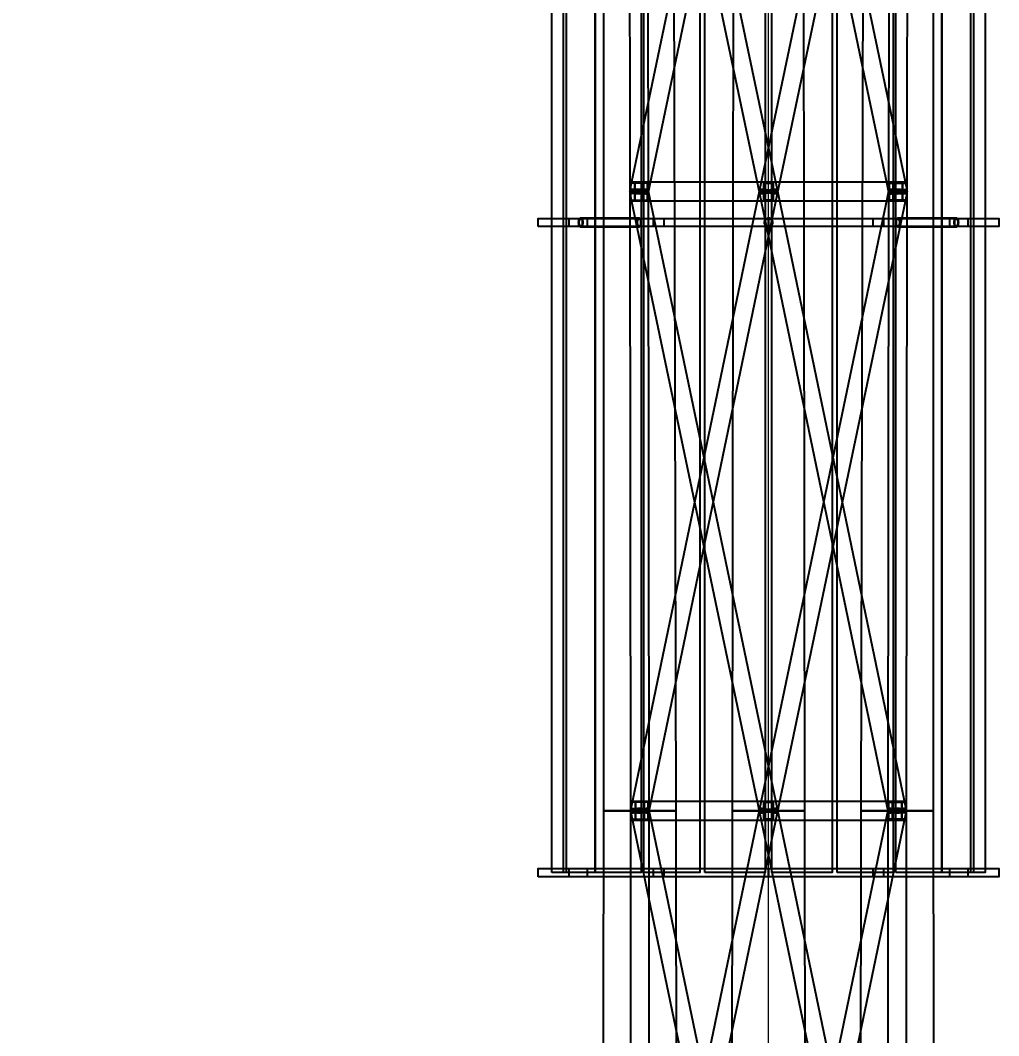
# Model space of a CAD drawing. Header units: millimetres. Extents: x -123812 to 252100, y -3000 to 639000.
# Drawn here: x -12081 to 3717, y 503367 to 519766 of the extents above; entities that cross this region are included whole.
import ezdxf

# ---------------------------------------------------------------- set-up
doc = ezdxf.new("R2010")
doc.units = ezdxf.units.MM
for name, color, linetype, lineweight in [('D-BMK-AXIS', 7, 'Continuous', 13), ('D-STR-ANTN', 7, 'Continuous', 25), ('D-STR-DIM', 7, 'Continuous', 13)]:
    doc.layers.add(name, color=color, linetype=linetype, lineweight=lineweight)
doc.styles.add('OpenSansCondensed-Light', font='OpenSansCondensed-Light.ttf')
doc.styles.add('TOWER_UNICODE', font='Arial Unicode.ttf')
doc.dimstyles.new('EZDXF', dxfattribs={"dimtxt": 0.25, "dimasz": 0.175, "dimexe": 0.375, "dimexo": 0.125, "dimgap": 0.1, "dimtad": 1, "dimlfac": 100, "dimzin": 12, "dimdsep": 46, "dimtxsty": 'OpenSansCondensed-Light', "dimblk": 'ARCHTICK', "dimcen": 2.5, "dimazin": 3, "dimtfac": 0.5, "dimtmove": 2, "dimatfit": 3})

# ---------------------------------------------------------------- blocks, each defined once
blk = doc.blocks.new('_ARCHTICK')
at = {"color": 0, "linetype": 'BYBLOCK', "const_width": 0.15}
blk.add_lwpolyline([(-0.5, -0.5), (0.5, 0.5)], dxfattribs=at)

msp = doc.modelspace()

# ---------------------------------------------------------------- linework, layer by layer
at = {"layer": 'D-BMK-AXIS'}
msp.add_line((0, -3000), (0, 639000), dxfattribs=at)
at = {"layer": 'D-STR-ANTN'}
for points in [[(-2666.3, 507000), (-1490.7, 507000), (-1758.4, 620000), (-2658.4, 620000)], [(-2666.3, 507000), (-1490.7, 507000), (-1758.4, 620000), (-2658.4, 620000)], [(-587.8, 507000), (587.8, 507000), (450, 620000), (-450, 620000)], [(-587.8, 507000), (587.8, 507000), (450, 620000), (-450, 620000)], [(1490.7, 507000), (2666.3, 507000), (2658.4, 620000), (1758.4, 620000)], [(1490.7, 507000), (2666.3, 507000), (2658.4, 620000), (1758.4, 620000)], [(-3499.6, 506000), (-3499.6, 527000), (-3268.8, 527000), (-3268.8, 506000)], [(-3499.6, 506000), (-3499.6, 527000), (-3268.8, 527000), (-3268.8, 506000)], [(-3311.3, 506000), (-3311.3, 527000), (-2798.1, 527000), (-2798.1, 506000)], [(-3311.3, 506000), (-3311.3, 527000), (-2798.1, 527000), (-2798.1, 506000)], [(-2798.9, 506000), (-2798.9, 527000), (-2053.4, 527000), (-2053.4, 506000)], [(-2798.9, 506000), (-2798.9, 527000), (-2053.4, 527000), (-2053.4, 506000)], [(-2012.5, 506000), (-2012.5, 527000), (-1107.8, 527000), (-1107.8, 506000)], [(-2012.5, 506000), (-2012.5, 527000), (-1107.8, 527000), (-1107.8, 506000)], [(-1029.1, 506000), (-1029.1, 527000), (-53.7, 527000), (-53.7, 506000)], [(-1029.1, 506000), (-1029.1, 527000), (-53.7, 527000), (-53.7, 506000)], [(53.7, 506000), (53.7, 527000), (1029.1, 527000), (1029.1, 506000)], [(53.7, 506000), (53.7, 527000), (1029.1, 527000), (1029.1, 506000)], [(1107.8, 506000), (1107.8, 527000), (2012.5, 527000), (2012.5, 506000)], [(1107.8, 506000), (1107.8, 527000), (2012.5, 527000), (2012.5, 506000)], [(2053.4, 506000), (2053.4, 527000), (2798.9, 527000), (2798.9, 506000)], [(2053.4, 506000), (2053.4, 527000), (2798.9, 527000), (2798.9, 506000)], [(2798.1, 506000), (2798.1, 527000), (3311.3, 527000), (3311.3, 506000)], [(2798.1, 506000), (2798.1, 527000), (3311.3, 527000), (3311.3, 506000)], [(3268.8, 506000), (3268.8, 527000), (3499.6, 527000), (3499.6, 506000)], [(3268.8, 506000), (3268.8, 527000), (3499.6, 527000), (3499.6, 506000)], [(-2240, 516850), (-1940, 516850), (-1940, 517150), (-2240, 517150)], [(-1952, 517138), (-2228, 517138), (-2228, 516862), (-1952, 516862)], [(-2165, 516850), (75, 516850), (75, 517150), (-2165, 517150)], [(-2015, 517150), (-2165, 517150), (-2165, 516850), (-2015, 516850)], [(-2165, 516850), (75, 516850), (75, 517150), (-2165, 517150)], [(-2015, 517150), (-2165, 517150), (-2165, 516850), (-2015, 516850)], [(-2021, 517138), (-2159, 517138), (-2159, 516862), (-2021, 516862)], [(-2021, 517138), (-2159, 517138), (-2159, 516862), (-2021, 516862)], [(75, 517150), (-75, 517150), (-75, 516850), (75, 516850)], [(75, 517150), (-75, 517150), (-75, 516850), (75, 516850)], [(-75, 516850), (2165, 516850), (2165, 517150), (-75, 517150)], [(-75, 517150), (75, 517150), (75, 516850), (-75, 516850)], [(-75, 516850), (2165, 516850), (2165, 517150), (-75, 517150)], [(-75, 517150), (75, 517150), (75, 516850), (-75, 516850)], [(69, 517138), (-69, 517138), (-69, 516862), (69, 516862)], [(69, 517138), (-69, 517138), (-69, 516862), (69, 516862)], [(-69, 517138), (69, 517138), (69, 516862), (-69, 516862)], [(-69, 517138), (69, 517138), (69, 516862), (-69, 516862)], [(1940, 516850), (2240, 516850), (2240, 517150), (1940, 517150)], [(1952, 517138), (2228, 517138), (2228, 516862), (1952, 516862)], [(2015, 517150), (2165, 517150), (2165, 516850), (2015, 516850)], [(2015, 517150), (2165, 517150), (2165, 516850), (2015, 516850)], [(2021, 517138), (2159, 517138), (2159, 516862), (2021, 516862)], [(2021, 517138), (2159, 517138), (2159, 516862), (2021, 516862)], [(-2090, 517035.3), (-2128.8, 517034), (-2165, 517030.5), (-2196, 517024.8), (-2219.9, 517017.5), (-2234.8, 517009), (-2240, 516999.8), (-2234.8, 516990.7), (-2219.9, 516982.2), (-2196, 516974.9), (-2165, 516969.4), (-2128.8, 516965.9), (-2090, 516964.7), (-2051.1, 516966), (-2015, 516969.5), (-1983.9, 516975.2), (-1960.1, 516982.5), (-1945.1, 516991), (-1940, 517000.2), (-1945.1, 517009.3), (-1960.1, 517017.8), (-1983.9, 517025.1), (-2015, 517030.6), (-2051.1, 517034.1)], [(-2240, 516999.8), (-2228.5, 506999.8), (-2223.3, 506990.8), (-2208.4, 506982.3), (-2184.5, 506975.1), (-2153.5, 506969.5), (-2117.3, 506966.1), (-2078.5, 506964.9), (-2039.6, 506966.1), (-2003.5, 506969.7), (-1972.4, 506975.3), (-1948.6, 506982.6), (-1933.6, 506991.1), (-1928.5, 507000.2), (-1940, 517000.2), (-1945.1, 517009.2), (-1960.1, 517017.7), (-1983.9, 517024.9), (-2015, 517030.5), (-2051.1, 517033.9), (-2090, 517035.1), (-2128.8, 517033.9), (-2165, 517030.3), (-2196, 517024.7), (-2219.9, 517017.4), (-2234.8, 517008.9)], [(-2090, 516964.9), (-2128.8, 516966.1), (-2165, 516969.5), (-2196, 516975.1), (-2219.9, 516982.3), (-2234.8, 516990.8), (-2240, 516999.8), (-2234.8, 517008.9), (-2219.9, 517017.4), (-2196, 517024.7), (-2165, 517030.3), (-2128.8, 517033.9), (-2090, 517035.1), (-2051.1, 517033.9), (-2015, 517030.5), (-1983.9, 517024.9), (-1960.1, 517017.7), (-1945.1, 517009.2), (-1940, 517000.2), (-1945.1, 516991.1), (-1960.1, 516982.6), (-1983.9, 516975.3), (-2015, 516969.7), (-2051.1, 516966.1)], [(-2090, 517018.2), (-2128, 517025.4), (-2163.4, 517030.9), (-2193.8, 517034.2), (-2217.2, 517035.3), (-2231.8, 517033.9), (-2236.8, 517030.2), (-2231.8, 517024.5), (-2217.2, 517017.1), (-2193.8, 517008.5), (-2163.4, 516999.4), (-2128, 516990.3), (-2090, 516981.8), (-2051.9, 516974.6), (-2016.5, 516969.1), (-1986.1, 516965.8), (-1962.8, 516964.7), (-1948.1, 516966.1), (-1943.1, 516969.8), (-1948.1, 516975.5), (-1962.8, 516982.9), (-1986.1, 516991.5), (-2016.5, 517000.6), (-2051.9, 517009.7)], [(-2236.8, 516969.7), (-146.9, 506969.7), (-141.9, 506966.2), (-127.2, 506964.9), (-103.9, 506966), (-73.4, 506969.5), (-38, 506975), (0, 506982.2), (38, 506990.7), (73.4, 506999.7), (103.9, 507008.8), (127.2, 507017.3), (141.9, 507024.6), (146.9, 507030.3), (-1943.1, 517030.3), (-1948.1, 517033.8), (-1962.8, 517035.1), (-1986.1, 517034), (-2016.5, 517030.5), (-2051.9, 517025), (-2090, 517017.8), (-2128, 517009.3), (-2163.4, 517000.3), (-2193.8, 516991.2), (-2217.2, 516982.7), (-2231.8, 516975.4)], [(-2090, 516982.2), (-2128, 516975), (-2163.4, 516969.5), (-2193.8, 516966), (-2217.2, 516964.9), (-2231.8, 516966.2), (-2236.8, 516969.7), (-2231.8, 516975.4), (-2217.2, 516982.7), (-2193.8, 516991.2), (-2163.4, 517000.3), (-2128, 517009.3), (-2090, 517017.8), (-2051.9, 517025), (-2016.5, 517030.5), (-1986.1, 517034), (-1962.8, 517035.1), (-1948.1, 517033.8), (-1943.1, 517030.3), (-1948.1, 517024.6), (-1962.8, 517017.3), (-1986.1, 517008.8), (-2016.5, 516999.7), (-2051.9, 516990.7)], [(-2225.4, 507030.1), (-2220.4, 507024.4), (-2205.7, 507017), (-2182.3, 507008.5), (-2151.9, 506999.4), (-2116.5, 506990.3), (-2078.5, 506981.9), (-2040.4, 506974.8), (-2005, 506969.3), (-1974.6, 506965.9), (-1951.2, 506964.9), (-1936.6, 506966.3), (-1931.6, 506969.9), (146.9, 516969.9), (141.9, 516975.6), (127.2, 516983), (103.9, 516991.5), (73.5, 517000.6), (38, 517009.7), (0, 517018.1), (-38, 517025.2), (-73.5, 517030.7), (-103.9, 517034.1), (-127.2, 517035.1), (-141.9, 517033.7), (-146.9, 517030.1)], [(-2090, 517030.1), (-2123.1, 517029), (-2154, 517026), (-2180.5, 517021.2), (-2200.8, 517014.9), (-2213.6, 517007.7), (-2218, 516999.9), (-2213.6, 516992.1), (-2200.8, 516984.8), (-2180.5, 516978.6), (-2154, 516973.9), (-2123.1, 516970.9), (-2090, 516969.9), (-2056.8, 516971), (-2026, 516974), (-1999.4, 516978.8), (-1979.1, 516985.1), (-1966.3, 516992.3), (-1962, 517000.1), (-1966.3, 517007.9), (-1979.1, 517015.2), (-1999.4, 517021.4), (-2026, 517026.1), (-2056.8, 517029.1)], [(-2090, 516970.1), (-2123.1, 516971), (-2154, 516974), (-2180.5, 516978.7), (-2200.8, 516984.9), (-2213.6, 516992.1), (-2218, 516999.9), (-2213.6, 517007.6), (-2200.8, 517014.9), (-2180.5, 517021.1), (-2154, 517025.9), (-2123.1, 517028.9), (-2090, 517029.9), (-2056.8, 517029), (-2026, 517026), (-1999.4, 517021.3), (-1979.1, 517015.1), (-1966.3, 517007.9), (-1962, 517000.1), (-1966.3, 516992.4), (-1979.1, 516985.1), (-1999.4, 516978.9), (-2026, 516974.1), (-2056.8, 516971.1)], [(-2090, 517015.5), (-2122.4, 517021.7), (-2152.6, 517026.3), (-2178.6, 517029.2), (-2198.5, 517030.1), (-2211, 517028.9), (-2215.3, 517025.8), (-2211, 517020.9), (-2198.5, 517014.6), (-2178.6, 517007.3), (-2152.6, 516999.5), (-2122.4, 516991.7), (-2090, 516984.5), (-2057.5, 516978.3), (-2027.3, 516973.7), (-2001.3, 516970.8), (-1981.4, 516969.9), (-1968.9, 516971.1), (-1964.6, 516974.2), (-1968.9, 516979.1), (-1981.4, 516985.4), (-2001.3, 516992.7), (-2027.3, 517000.5), (-2057.5, 517008.3)], [(-2090, 516984.8), (-2122.4, 516978.7), (-2152.6, 516974), (-2178.6, 516971), (-2198.5, 516970.1), (-2211, 516971.1), (-2215.3, 516974.2), (-2211, 516979), (-2198.5, 516985.2), (-2178.6, 516992.5), (-2152.6, 517000.2), (-2122.4, 517008), (-2090, 517015.2), (-2057.5, 517021.3), (-2027.3, 517026), (-2001.3, 517029), (-1981.4, 517029.9), (-1968.9, 517028.9), (-1964.6, 517025.8), (-1968.9, 517021), (-1981.4, 517014.8), (-2001.3, 517007.5), (-2027.3, 516999.8), (-2057.5, 516992)], [(0, 516981.9), (-38, 516990.3), (-73.5, 516999.4), (-103.9, 517008.5), (-127.2, 517017), (-141.9, 517024.4), (-146.9, 517030.1), (-141.9, 517033.7), (-127.2, 517035.1), (-103.9, 517034.1), (-73.5, 517030.7), (-38, 517025.2), (0, 517018.1), (38, 517009.7), (73.5, 517000.6), (103.9, 516991.5), (127.2, 516983), (141.9, 516975.6), (146.9, 516969.9), (141.9, 516966.3), (127.2, 516964.9), (103.9, 516965.9), (73.5, 516969.3), (38, 516974.8)], [(-146.9, 516969.9), (1931.6, 506969.9), (1936.6, 506966.3), (1951.2, 506964.9), (1974.6, 506965.9), (2005, 506969.3), (2040.4, 506974.8), (2078.5, 506981.9), (2116.5, 506990.3), (2151.9, 506999.4), (2182.3, 507008.5), (2205.7, 507017), (2220.4, 507024.4), (2225.4, 507030.1), (146.9, 517030.1), (141.9, 517033.7), (127.2, 517035.1), (103.9, 517034.1), (73.5, 517030.7), (38, 517025.2), (0, 517018.1), (-38, 517009.7), (-73.5, 517000.6), (-103.9, 516991.5), (-127.2, 516983), (-141.9, 516975.6)], [(0, 517018.1), (-38, 517009.7), (-73.5, 517000.6), (-103.9, 516991.5), (-127.2, 516983), (-141.9, 516975.6), (-146.9, 516969.9), (-141.9, 516966.3), (-127.2, 516964.9), (-103.9, 516965.9), (-73.5, 516969.3), (-38, 516974.8), (0, 516981.9), (38, 516990.3), (73.5, 516999.4), (103.9, 517008.5), (127.2, 517017), (141.9, 517024.4), (146.9, 517030.1), (141.9, 517033.7), (127.2, 517035.1), (103.9, 517034.1), (73.5, 517030.7), (38, 517025.2)], [(-146.9, 507030.3), (-141.9, 507024.6), (-127.2, 507017.3), (-103.9, 507008.8), (-73.4, 506999.7), (-38, 506990.7), (0, 506982.2), (38, 506975), (73.4, 506969.5), (103.9, 506966), (127.2, 506964.9), (141.9, 506966.2), (146.9, 506969.7), (2236.8, 516969.7), (2231.8, 516975.4), (2217.2, 516982.7), (2193.8, 516991.2), (2163.4, 517000.3), (2128, 517009.3), (2090, 517017.8), (2051.9, 517025), (2016.5, 517030.5), (1986.1, 517034), (1962.8, 517035.1), (1948.1, 517033.8), (1943.1, 517030.3)], [(0, 517017.9), (-38, 517009.4), (-73.4, 517000.3), (-103.8, 516991.1), (-127.2, 516982.6), (-141.8, 516975.2), (-146.8, 516969.6), (-141.8, 516966), (-127.2, 516964.7), (-103.8, 516965.9), (-73.4, 516969.3), (-38, 516974.9), (0, 516982.1), (38, 516990.6), (73.4, 516999.7), (103.8, 517008.9), (127.2, 517017.4), (141.8, 517024.8), (146.8, 517030.4), (141.8, 517034), (127.2, 517035.3), (103.8, 517034.1), (73.4, 517030.7), (38, 517025.1)], [(0, 516982.1), (-38, 516990.6), (-73.4, 516999.7), (-103.8, 517008.9), (-127.2, 517017.4), (-141.8, 517024.8), (-146.8, 517030.4), (-141.8, 517034), (-127.2, 517035.3), (-103.8, 517034.1), (-73.4, 517030.7), (-38, 517025.1), (0, 517017.9), (38, 517009.4), (73.4, 517000.3), (103.8, 516991.1), (127.2, 516982.6), (141.8, 516975.2), (146.8, 516969.6), (141.8, 516966), (127.2, 516964.7), (103.8, 516965.9), (73.4, 516969.3), (38, 516974.9)], [(0, 516984.6), (-32.4, 516991.8), (-62.7, 516999.5), (-88.6, 517007.3), (-108.6, 517014.5), (-121.1, 517020.8), (-125.4, 517025.7), (-121.1, 517028.8), (-108.6, 517029.9), (-88.6, 517029.1), (-62.7, 517026.2), (-32.4, 517021.5), (0, 517015.4), (32.4, 517008.2), (62.7, 517000.5), (88.6, 516992.7), (108.6, 516985.5), (121.1, 516979.2), (125.4, 516974.3), (121.1, 516971.2), (108.6, 516970.1), (88.6, 516970.9), (62.7, 516973.8), (32.4, 516978.5)], [(0, 517015.4), (-32.4, 517008.2), (-62.7, 517000.5), (-88.6, 516992.7), (-108.6, 516985.5), (-121.1, 516979.2), (-125.4, 516974.3), (-121.1, 516971.2), (-108.6, 516970.1), (-88.6, 516970.9), (-62.7, 516973.8), (-32.4, 516978.5), (0, 516984.6), (32.4, 516991.8), (62.7, 516999.5), (88.6, 517007.3), (108.6, 517014.5), (121.1, 517020.8), (125.4, 517025.7), (121.1, 517028.8), (108.6, 517029.9), (88.6, 517029.1), (62.7, 517026.2), (32.4, 517021.5)], [(0, 517015.3), (-32.4, 517008), (-62.7, 517000.2), (-88.6, 516992.4), (-108.5, 516985.1), (-121, 516978.9), (-125.3, 516974), (-121, 516971), (-108.5, 516969.9), (-88.6, 516970.9), (-62.7, 516973.8), (-32.4, 516978.6), (0, 516984.7), (32.4, 516992), (62.7, 516999.8), (88.6, 517007.6), (108.5, 517014.9), (121, 517021.1), (125.3, 517026), (121, 517029), (108.5, 517030.1), (88.6, 517029.1), (62.7, 517026.2), (32.4, 517021.4)], [(0, 516984.7), (-32.4, 516992), (-62.7, 516999.8), (-88.6, 517007.6), (-108.5, 517014.9), (-121, 517021.1), (-125.3, 517026), (-121, 517029), (-108.5, 517030.1), (-88.6, 517029.1), (-62.7, 517026.2), (-32.4, 517021.4), (0, 517015.3), (32.4, 517008), (62.7, 517000.2), (88.6, 516992.4), (108.5, 516985.1), (121, 516978.9), (125.3, 516974), (121, 516971), (108.5, 516969.9), (88.6, 516970.9), (62.7, 516973.8), (32.4, 516978.6)], [(1928.5, 507000.2), (1933.6, 506991.1), (1948.6, 506982.6), (1972.4, 506975.3), (2003.5, 506969.7), (2039.6, 506966.1), (2078.5, 506964.9), (2117.3, 506966.1), (2153.5, 506969.5), (2184.5, 506975.1), (2208.4, 506982.3), (2223.3, 506990.8), (2228.5, 506999.8), (2240, 516999.8), (2234.8, 517008.9), (2219.9, 517017.4), (2196, 517024.7), (2165, 517030.3), (2128.8, 517033.9), (2090, 517035.1), (2051.1, 517033.9), (2015, 517030.5), (1983.9, 517024.9), (1960.1, 517017.7), (1945.1, 517009.2), (1940, 517000.2)], [(2090, 516964.7), (2051.1, 516966), (2015, 516969.5), (1983.9, 516975.2), (1960.1, 516982.5), (1945.1, 516991), (1940, 517000.2), (1945.1, 517009.3), (1960.1, 517017.8), (1983.9, 517025.1), (2015, 517030.6), (2051.1, 517034.1), (2090, 517035.3), (2128.8, 517034), (2165, 517030.5), (2196, 517024.8), (2219.9, 517017.5), (2234.8, 517009), (2240, 516999.8), (2234.8, 516990.7), (2219.9, 516982.2), (2196, 516974.9), (2165, 516969.4), (2128.8, 516965.9)], [(2090, 517035.1), (2051.1, 517033.9), (2015, 517030.5), (1983.9, 517024.9), (1960.1, 517017.7), (1945.1, 517009.2), (1940, 517000.2), (1945.1, 516991.1), (1960.1, 516982.6), (1983.9, 516975.3), (2015, 516969.7), (2051.1, 516966.1), (2090, 516964.9), (2128.8, 516966.1), (2165, 516969.5), (2196, 516975.1), (2219.9, 516982.3), (2234.8, 516990.8), (2240, 516999.8), (2234.8, 517008.9), (2219.9, 517017.4), (2196, 517024.7), (2165, 517030.3), (2128.8, 517033.9)], [(2090, 516981.8), (2051.9, 516974.6), (2016.5, 516969.1), (1986.1, 516965.8), (1962.8, 516964.7), (1948.1, 516966.1), (1943.1, 516969.8), (1948.1, 516975.5), (1962.8, 516982.9), (1986.1, 516991.5), (2016.5, 517000.6), (2051.9, 517009.7), (2090, 517018.2), (2128, 517025.4), (2163.4, 517030.9), (2193.8, 517034.2), (2217.2, 517035.3), (2231.8, 517033.9), (2236.8, 517030.2), (2231.8, 517024.5), (2217.2, 517017.1), (2193.8, 517008.5), (2163.4, 516999.4), (2128, 516990.3)], [(2090, 517017.8), (2051.9, 517025), (2016.5, 517030.5), (1986.1, 517034), (1962.8, 517035.1), (1948.1, 517033.8), (1943.1, 517030.3), (1948.1, 517024.6), (1962.8, 517017.3), (1986.1, 517008.8), (2016.5, 516999.7), (2051.9, 516990.7), (2090, 516982.2), (2128, 516975), (2163.4, 516969.5), (2193.8, 516966), (2217.2, 516964.9), (2231.8, 516966.2), (2236.8, 516969.7), (2231.8, 516975.4), (2217.2, 516982.7), (2193.8, 516991.2), (2163.4, 517000.3), (2128, 517009.3)], [(2090, 516969.9), (2056.8, 516971), (2026, 516974), (1999.4, 516978.8), (1979.1, 516985.1), (1966.3, 516992.3), (1962, 517000.1), (1966.3, 517007.9), (1979.1, 517015.2), (1999.4, 517021.4), (2026, 517026.1), (2056.8, 517029.1), (2090, 517030.1), (2123.1, 517029), (2154, 517026), (2180.5, 517021.2), (2200.8, 517014.9), (2213.6, 517007.7), (2218, 516999.9), (2213.6, 516992.1), (2200.8, 516984.8), (2180.5, 516978.6), (2154, 516973.9), (2123.1, 516970.9)], [(2090, 517029.9), (2056.8, 517029), (2026, 517026), (1999.4, 517021.3), (1979.1, 517015.1), (1966.3, 517007.9), (1962, 517000.1), (1966.3, 516992.4), (1979.1, 516985.1), (1999.4, 516978.9), (2026, 516974.1), (2056.8, 516971.1), (2090, 516970.1), (2123.1, 516971), (2154, 516974), (2180.5, 516978.7), (2200.8, 516984.9), (2213.6, 516992.1), (2218, 516999.9), (2213.6, 517007.6), (2200.8, 517014.9), (2180.5, 517021.1), (2154, 517025.9), (2123.1, 517028.9)], [(2090, 516984.5), (2057.5, 516978.3), (2027.3, 516973.7), (2001.3, 516970.8), (1981.4, 516969.9), (1968.9, 516971.1), (1964.6, 516974.2), (1968.9, 516979.1), (1981.4, 516985.4), (2001.3, 516992.7), (2027.3, 517000.5), (2057.5, 517008.3), (2090, 517015.5), (2122.4, 517021.7), (2152.6, 517026.3), (2178.6, 517029.2), (2198.5, 517030.1), (2211, 517028.9), (2215.3, 517025.8), (2211, 517020.9), (2198.5, 517014.6), (2178.6, 517007.3), (2152.6, 516999.5), (2122.4, 516991.7)], [(2090, 517015.2), (2057.5, 517021.3), (2027.3, 517026), (2001.3, 517029), (1981.4, 517029.9), (1968.9, 517028.9), (1964.6, 517025.8), (1968.9, 517021), (1981.4, 517014.8), (2001.3, 517007.5), (2027.3, 516999.8), (2057.5, 516992), (2090, 516984.8), (2122.4, 516978.7), (2152.6, 516974), (2178.6, 516971), (2198.5, 516970.1), (2211, 516971.1), (2215.3, 516974.2), (2211, 516979), (2198.5, 516985.2), (2178.6, 516992.5), (2152.6, 517000.2), (2122.4, 517008)], [(-3716.6, 516435), (-3716.6, 516565), (-2927.2, 516565), (-2927.2, 516435)], [(-3716.6, 516435), (-3716.6, 516565), (-2927.2, 516565), (-2927.2, 516435)], [(-3218.7, 516435), (-3218.7, 516565), (-1690, 516565), (-1690, 516435)], [(-3218.7, 516435), (-3218.7, 516565), (-1690, 516565), (-1690, 516435)], [(-3066.1, 516500), (-3064.9, 516481.9), (-3061.4, 516465), (-3055.8, 516450.5), (-3048.6, 516439.4), (-3040.1, 516432.4), (-3031.1, 516430), (-2089.4, 516430), (-2080.3, 516432.4), (-2071.9, 516439.4), (-2064.6, 516450.5), (-2059.1, 516465), (-2055.6, 516481.9), (-2054.4, 516500), (-2055.6, 516518.1), (-2059.1, 516535), (-2064.6, 516549.5), (-2071.9, 516560.6), (-2080.3, 516567.6), (-2089.4, 516570), (-3031.1, 516570), (-3040.1, 516567.6), (-3048.6, 516560.6), (-3055.8, 516549.5), (-3061.4, 516535), (-3064.9, 516518.1)], [(-2996.1, 516500), (-2997.3, 516481.9), (-3000.8, 516465), (-3006.3, 516450.5), (-3013.6, 516439.4), (-3022, 516432.4), (-3031.1, 516430), (-3040.1, 516432.4), (-3048.6, 516439.4), (-3055.8, 516450.5), (-3061.4, 516465), (-3064.9, 516481.9), (-3066.1, 516500), (-3064.9, 516518.1), (-3061.4, 516535), (-3055.8, 516549.5), (-3048.6, 516560.6), (-3040.1, 516567.6), (-3031.1, 516570), (-3022, 516567.6), (-3013.6, 516560.6), (-3006.3, 516549.5), (-3000.8, 516535), (-2997.3, 516518.1)], [(-3066.1, 516500), (-3064.9, 516481.9), (-3061.4, 516465), (-3055.8, 516450.5), (-3048.6, 516439.4), (-3040.1, 516432.4), (-3031.1, 516430), (-2089.4, 516430), (-2080.3, 516432.4), (-2071.9, 516439.4), (-2064.6, 516450.5), (-2059.1, 516465), (-2055.6, 516481.9), (-2054.4, 516500), (-2055.6, 516518.1), (-2059.1, 516535), (-2064.6, 516549.5), (-2071.9, 516560.6), (-2080.3, 516567.6), (-2089.4, 516570), (-3031.1, 516570), (-3040.1, 516567.6), (-3048.6, 516560.6), (-3055.8, 516549.5), (-3061.4, 516535), (-3064.9, 516518.1)], [(-3066.1, 516500), (-3064.9, 516481.9), (-3061.4, 516465), (-3055.8, 516450.5), (-3048.6, 516439.4), (-3040.1, 516432.4), (-3031.1, 516430), (-3022, 516432.4), (-3013.6, 516439.4), (-3006.3, 516450.5), (-3000.8, 516465), (-2997.3, 516481.9), (-2996.1, 516500), (-2997.3, 516518.1), (-3000.8, 516535), (-3006.3, 516549.5), (-3013.6, 516560.6), (-3022, 516567.6), (-3031.1, 516570), (-3040.1, 516567.6), (-3048.6, 516560.6), (-3055.8, 516549.5), (-3061.4, 516535), (-3064.9, 516518.1)], [(-3001.1, 516500), (-3002.1, 516484.5), (-3005.1, 516470), (-3009.9, 516457.6), (-3016.1, 516448), (-3023.3, 516442), (-3031.1, 516440), (-3038.9, 516442), (-3046.1, 516448), (-3052.3, 516457.6), (-3057.1, 516470), (-3060.1, 516484.5), (-3061.1, 516500), (-3060.1, 516515.5), (-3057.1, 516530), (-3052.3, 516542.4), (-3046.1, 516552), (-3038.9, 516558), (-3031.1, 516560), (-3023.3, 516558), (-3016.1, 516552), (-3009.9, 516542.4), (-3005.1, 516530), (-3002.1, 516515.5)], [(-3061.1, 516500), (-3060.1, 516484.5), (-3057.1, 516470), (-3052.3, 516457.6), (-3046.1, 516448), (-3038.9, 516442), (-3031.1, 516440), (-3023.3, 516442), (-3016.1, 516448), (-3009.9, 516457.6), (-3005.1, 516470), (-3002.1, 516484.5), (-3001.1, 516500), (-3002.1, 516515.5), (-3005.1, 516530), (-3009.9, 516542.4), (-3016.1, 516552), (-3023.3, 516558), (-3031.1, 516560), (-3038.9, 516558), (-3046.1, 516552), (-3052.3, 516542.4), (-3057.1, 516530), (-3060.1, 516515.5)], [(-2054.4, 516500), (-2055.6, 516481.9), (-2059.1, 516465), (-2064.6, 516450.5), (-2071.9, 516439.4), (-2080.3, 516432.4), (-2089.4, 516430), (-2098.4, 516432.4), (-2106.9, 516439.4), (-2114.1, 516450.5), (-2119.7, 516465), (-2123.2, 516481.9), (-2124.4, 516500), (-2123.2, 516518.1), (-2119.7, 516535), (-2114.1, 516549.5), (-2106.9, 516560.6), (-2098.4, 516567.6), (-2089.4, 516570), (-2080.3, 516567.6), (-2071.9, 516560.6), (-2064.6, 516549.5), (-2059.1, 516535), (-2055.6, 516518.1)], [(-2124.4, 516500), (-2123.2, 516481.9), (-2119.7, 516465), (-2114.1, 516450.5), (-2106.9, 516439.4), (-2098.4, 516432.4), (-2089.4, 516430), (-2080.3, 516432.4), (-2071.9, 516439.4), (-2064.6, 516450.5), (-2059.1, 516465), (-2055.6, 516481.9), (-2054.4, 516500), (-2055.6, 516518.1), (-2059.1, 516535), (-2064.6, 516549.5), (-2071.9, 516560.6), (-2080.3, 516567.6), (-2089.4, 516570), (-2098.4, 516567.6), (-2106.9, 516560.6), (-2114.1, 516549.5), (-2119.7, 516535), (-2123.2, 516518.1)], [(-2059.4, 516500), (-2060.4, 516484.5), (-2063.4, 516470), (-2068.2, 516457.6), (-2074.4, 516448), (-2081.6, 516442), (-2089.4, 516440), (-2097.1, 516442), (-2104.4, 516448), (-2110.6, 516457.6), (-2115.4, 516470), (-2118.4, 516484.5), (-2119.4, 516500), (-2118.4, 516515.5), (-2115.4, 516530), (-2110.6, 516542.4), (-2104.4, 516552), (-2097.1, 516558), (-2089.4, 516560), (-2081.6, 516558), (-2074.4, 516552), (-2068.2, 516542.4), (-2063.4, 516530), (-2060.4, 516515.5)], [(-2119.4, 516500), (-2118.4, 516484.5), (-2115.4, 516470), (-2110.6, 516457.6), (-2104.4, 516448), (-2097.1, 516442), (-2089.4, 516440), (-2081.6, 516442), (-2074.4, 516448), (-2068.2, 516457.6), (-2063.4, 516470), (-2060.4, 516484.5), (-2059.4, 516500), (-2060.4, 516515.5), (-2063.4, 516530), (-2068.2, 516542.4), (-2074.4, 516552), (-2081.6, 516558), (-2089.4, 516560), (-2097.1, 516558), (-2104.4, 516552), (-2110.6, 516542.4), (-2115.4, 516530), (-2118.4, 516515.5)], [(-1858.3, 516435), (-1858.3, 516565), (0, 516565), (0, 516435)], [(-1858.3, 516435), (-1858.3, 516565), (0, 516565), (0, 516435)], [(-70, 516500), (-67.6, 516481.9), (-60.6, 516465), (-49.5, 516450.5), (-35, 516439.4), (-18.1, 516432.4), (0, 516430), (18.1, 516432.4), (35, 516439.4), (49.5, 516450.5), (60.6, 516465), (67.6, 516481.9), (70, 516500), (67.6, 516518.1), (60.6, 516535), (49.5, 516549.5), (35, 516560.6), (18.1, 516567.6), (0, 516570), (-18.1, 516567.6), (-35, 516560.6), (-49.5, 516549.5), (-60.6, 516535), (-67.6, 516518.1)], [(-70, 516500), (-67.6, 516481.9), (-60.6, 516465), (-49.5, 516450.5), (-35, 516439.4), (-18.1, 516432.4), (0, 516430), (18.1, 516432.4), (35, 516439.4), (49.5, 516450.5), (60.6, 516465), (67.6, 516481.9), (70, 516500), (67.6, 516518.1), (60.6, 516535), (49.5, 516549.5), (35, 516560.6), (18.1, 516567.6), (0, 516570), (-18.1, 516567.6), (-35, 516560.6), (-49.5, 516549.5), (-60.6, 516535), (-67.6, 516518.1)], [(60, 516500), (58, 516484.5), (52, 516470), (42.4, 516457.6), (30, 516448), (15.5, 516442), (0, 516440), (-15.5, 516442), (-30, 516448), (-42.4, 516457.6), (-52, 516470), (-58, 516484.5), (-60, 516500), (-58, 516515.5), (-52, 516530), (-42.4, 516542.4), (-30, 516552), (-15.5, 516558), (0, 516560), (15.5, 516558), (30, 516552), (42.4, 516542.4), (52, 516530), (58, 516515.5)], [(-60, 516500), (-58, 516484.5), (-52, 516470), (-42.4, 516457.6), (-30, 516448), (-15.5, 516442), (0, 516440), (15.5, 516442), (30, 516448), (42.4, 516457.6), (52, 516470), (58, 516484.5), (60, 516500), (58, 516515.5), (52, 516530), (42.4, 516542.4), (30, 516552), (15.5, 516558), (0, 516560), (-15.5, 516558), (-30, 516552), (-42.4, 516542.4), (-52, 516530), (-58, 516515.5)], [(0, 516435), (0, 516565), (1858.3, 516565), (1858.3, 516435)], [(0, 516435), (0, 516565), (1858.3, 516565), (1858.3, 516435)], [(1690, 516435), (1690, 516565), (3218.7, 516565), (3218.7, 516435)], [(1690, 516435), (1690, 516565), (3218.7, 516565), (3218.7, 516435)], [(2054.4, 516500), (2055.6, 516481.9), (2059.1, 516465), (2064.6, 516450.5), (2071.9, 516439.4), (2080.3, 516432.4), (2089.4, 516430), (3031.1, 516430), (3040.1, 516432.4), (3048.6, 516439.4), (3055.8, 516450.5), (3061.4, 516465), (3064.9, 516481.9), (3066.1, 516500), (3064.9, 516518.1), (3061.4, 516535), (3055.8, 516549.5), (3048.6, 516560.6), (3040.1, 516567.6), (3031.1, 516570), (2089.4, 516570), (2080.3, 516567.6), (2071.9, 516560.6), (2064.6, 516549.5), (2059.1, 516535), (2055.6, 516518.1)], [(2054.4, 516500), (2055.6, 516481.9), (2059.1, 516465), (2064.6, 516450.5), (2071.9, 516439.4), (2080.3, 516432.4), (2089.4, 516430), (2098.4, 516432.4), (2106.9, 516439.4), (2114.1, 516450.5), (2119.7, 516465), (2123.2, 516481.9), (2124.4, 516500), (2123.2, 516518.1), (2119.7, 516535), (2114.1, 516549.5), (2106.9, 516560.6), (2098.4, 516567.6), (2089.4, 516570), (2080.3, 516567.6), (2071.9, 516560.6), (2064.6, 516549.5), (2059.1, 516535), (2055.6, 516518.1)], [(2054.4, 516500), (2055.6, 516481.9), (2059.1, 516465), (2064.6, 516450.5), (2071.9, 516439.4), (2080.3, 516432.4), (2089.4, 516430), (3031.1, 516430), (3040.1, 516432.4), (3048.6, 516439.4), (3055.8, 516450.5), (3061.4, 516465), (3064.9, 516481.9), (3066.1, 516500), (3064.9, 516518.1), (3061.4, 516535), (3055.8, 516549.5), (3048.6, 516560.6), (3040.1, 516567.6), (3031.1, 516570), (2089.4, 516570), (2080.3, 516567.6), (2071.9, 516560.6), (2064.6, 516549.5), (2059.1, 516535), (2055.6, 516518.1)], [(2124.4, 516500), (2123.2, 516481.9), (2119.7, 516465), (2114.1, 516450.5), (2106.9, 516439.4), (2098.4, 516432.4), (2089.4, 516430), (2080.3, 516432.4), (2071.9, 516439.4), (2064.6, 516450.5), (2059.1, 516465), (2055.6, 516481.9), (2054.4, 516500), (2055.6, 516518.1), (2059.1, 516535), (2064.6, 516549.5), (2071.9, 516560.6), (2080.3, 516567.6), (2089.4, 516570), (2098.4, 516567.6), (2106.9, 516560.6), (2114.1, 516549.5), (2119.7, 516535), (2123.2, 516518.1)], [(2059.4, 516500), (2060.4, 516484.5), (2063.4, 516470), (2068.2, 516457.6), (2074.4, 516448), (2081.6, 516442), (2089.4, 516440), (2097.1, 516442), (2104.4, 516448), (2110.6, 516457.6), (2115.4, 516470), (2118.4, 516484.5), (2119.4, 516500), (2118.4, 516515.5), (2115.4, 516530), (2110.6, 516542.4), (2104.4, 516552), (2097.1, 516558), (2089.4, 516560), (2081.6, 516558), (2074.4, 516552), (2068.2, 516542.4), (2063.4, 516530), (2060.4, 516515.5)], [(2119.4, 516500), (2118.4, 516484.5), (2115.4, 516470), (2110.6, 516457.6), (2104.4, 516448), (2097.1, 516442), (2089.4, 516440), (2081.6, 516442), (2074.4, 516448), (2068.2, 516457.6), (2063.4, 516470), (2060.4, 516484.5), (2059.4, 516500), (2060.4, 516515.5), (2063.4, 516530), (2068.2, 516542.4), (2074.4, 516552), (2081.6, 516558), (2089.4, 516560), (2097.1, 516558), (2104.4, 516552), (2110.6, 516542.4), (2115.4, 516530), (2118.4, 516515.5)], [(2927.2, 516435), (2927.2, 516565), (3716.6, 516565), (3716.6, 516435)], [(2927.2, 516435), (2927.2, 516565), (3716.6, 516565), (3716.6, 516435)], [(2996.1, 516500), (2997.3, 516481.9), (3000.8, 516465), (3006.3, 516450.5), (3013.6, 516439.4), (3022, 516432.4), (3031.1, 516430), (3040.1, 516432.4), (3048.6, 516439.4), (3055.8, 516450.5), (3061.4, 516465), (3064.9, 516481.9), (3066.1, 516500), (3064.9, 516518.1), (3061.4, 516535), (3055.8, 516549.5), (3048.6, 516560.6), (3040.1, 516567.6), (3031.1, 516570), (3022, 516567.6), (3013.6, 516560.6), (3006.3, 516549.5), (3000.8, 516535), (2997.3, 516518.1)], [(3066.1, 516500), (3064.9, 516481.9), (3061.4, 516465), (3055.8, 516450.5), (3048.6, 516439.4), (3040.1, 516432.4), (3031.1, 516430), (3022, 516432.4), (3013.6, 516439.4), (3006.3, 516450.5), (3000.8, 516465), (2997.3, 516481.9), (2996.1, 516500), (2997.3, 516518.1), (3000.8, 516535), (3006.3, 516549.5), (3013.6, 516560.6), (3022, 516567.6), (3031.1, 516570), (3040.1, 516567.6), (3048.6, 516560.6), (3055.8, 516549.5), (3061.4, 516535), (3064.9, 516518.1)], [(3001.1, 516500), (3002.1, 516484.5), (3005.1, 516470), (3009.9, 516457.6), (3016.1, 516448), (3023.3, 516442), (3031.1, 516440), (3038.9, 516442), (3046.1, 516448), (3052.3, 516457.6), (3057.1, 516470), (3060.1, 516484.5), (3061.1, 516500), (3060.1, 516515.5), (3057.1, 516530), (3052.3, 516542.4), (3046.1, 516552), (3038.9, 516558), (3031.1, 516560), (3023.3, 516558), (3016.1, 516552), (3009.9, 516542.4), (3005.1, 516530), (3002.1, 516515.5)], [(3061.1, 516500), (3060.1, 516484.5), (3057.1, 516470), (3052.3, 516457.6), (3046.1, 516448), (3038.9, 516442), (3031.1, 516440), (3023.3, 516442), (3016.1, 516448), (3009.9, 516457.6), (3005.1, 516470), (3002.1, 516484.5), (3001.1, 516500), (3002.1, 516515.5), (3005.1, 516530), (3009.9, 516542.4), (3016.1, 516552), (3023.3, 516558), (3031.1, 516560), (3038.9, 516558), (3046.1, 516552), (3052.3, 516542.4), (3057.1, 516530), (3060.1, 516515.5)], [(-2228.5, 506850), (-1928.5, 506850), (-1928.5, 507150), (-2228.5, 507150)], [(-1940.5, 507138), (-2216.5, 507138), (-2216.5, 506862), (-1940.5, 506862)], [(-2153.5, 506850), (75, 506850), (75, 507150), (-2153.5, 507150)], [(-2003.5, 507150), (-2153.5, 507150), (-2153.5, 506850), (-2003.5, 506850)], [(-2153.5, 506850), (75, 506850), (75, 507150), (-2153.5, 507150)], [(-2003.5, 507150), (-2153.5, 507150), (-2153.5, 506850), (-2003.5, 506850)], [(-2009.5, 507138), (-2147.5, 507138), (-2147.5, 506862), (-2009.5, 506862)], [(-2009.5, 507138), (-2147.5, 507138), (-2147.5, 506862), (-2009.5, 506862)], [(75, 507150), (-75, 507150), (-75, 506850), (75, 506850)], [(75, 507150), (-75, 507150), (-75, 506850), (75, 506850)], [(-75, 506850), (2153.5, 506850), (2153.5, 507150), (-75, 507150)], [(-75, 507150), (75, 507150), (75, 506850), (-75, 506850)], [(-75, 506850), (2153.5, 506850), (2153.5, 507150), (-75, 507150)], [(-75, 507150), (75, 507150), (75, 506850), (-75, 506850)], [(69, 507138), (-69, 507138), (-69, 506862), (69, 506862)], [(69, 507138), (-69, 507138), (-69, 506862), (69, 506862)], [(-69, 507138), (69, 507138), (69, 506862), (-69, 506862)], [(-69, 507138), (69, 507138), (69, 506862), (-69, 506862)], [(1928.5, 506850), (2228.5, 506850), (2228.5, 507150), (1928.5, 507150)], [(1940.5, 507138), (2216.5, 507138), (2216.5, 506862), (1940.5, 506862)], [(2003.5, 507150), (2153.5, 507150), (2153.5, 506850), (2003.5, 506850)], [(2003.5, 507150), (2153.5, 507150), (2153.5, 506850), (2003.5, 506850)], [(2009.5, 507138), (2147.5, 507138), (2147.5, 506862), (2009.5, 506862)], [(2009.5, 507138), (2147.5, 507138), (2147.5, 506862), (2009.5, 506862)], [(-2678.5, 497000), (-1478.5, 497000), (-1490.7, 507000), (-2666.3, 507000)], [(-2678.5, 497000), (-1478.5, 497000), (-1490.7, 507000), (-2666.3, 507000)], [(-1490.7, 507000), (-1510.7, 507000), (-1569.4, 507000), (-1662.8, 507000), (-1784.6, 507000), (-1926.3, 507000), (-2078.5, 507000), (-2230.6, 507000), (-2372.4, 507000), (-2494.1, 507000), (-2587.5, 507000), (-2646.2, 507000), (-2666.3, 507000), (-2646.2, 507000), (-2587.5, 507000), (-2494.1, 507000), (-2372.4, 507000), (-2230.6, 507000), (-2078.5, 507000), (-1926.3, 507000), (-1784.6, 507000), (-1662.8, 507000), (-1569.4, 507000), (-1510.7, 507000)], [(-1490.7, 507000), (-1510.7, 507000), (-1569.4, 507000), (-1662.8, 507000), (-1784.6, 507000), (-1926.3, 507000), (-2078.5, 507000), (-2230.6, 507000), (-2372.4, 507000), (-2494.1, 507000), (-2587.5, 507000), (-2646.2, 507000), (-2666.3, 507000), (-2646.2, 507000), (-2587.5, 507000), (-2494.1, 507000), (-2372.4, 507000), (-2230.6, 507000), (-2078.5, 507000), (-1926.3, 507000), (-1784.6, 507000), (-1662.8, 507000), (-1569.4, 507000), (-1510.7, 507000)], [(-2078.5, 506964.9), (-2117.3, 506966.1), (-2153.5, 506969.5), (-2184.5, 506975.1), (-2208.4, 506982.3), (-2223.3, 506990.8), (-2228.5, 506999.8), (-2223.3, 507008.9), (-2208.4, 507017.4), (-2184.5, 507024.7), (-2153.5, 507030.3), (-2117.3, 507033.9), (-2078.5, 507035.1), (-2039.6, 507033.9), (-2003.5, 507030.5), (-1972.4, 507024.9), (-1948.6, 507017.7), (-1933.6, 507009.2), (-1928.5, 507000.2), (-1933.6, 506991.1), (-1948.6, 506982.6), (-1972.4, 506975.3), (-2003.5, 506969.7), (-2039.6, 506966.1)], [(-2078.5, 507035), (-2117.3, 507033.8), (-2153.5, 507030.3), (-2184.5, 507024.8), (-2208.4, 507017.5), (-2223.3, 507009.1), (-2228.5, 507000), (-2223.3, 506990.9), (-2208.4, 506982.5), (-2184.5, 506975.2), (-2153.5, 506969.7), (-2117.3, 506966.2), (-2078.5, 506965), (-2039.6, 506966.2), (-2003.5, 506969.7), (-1972.4, 506975.2), (-1948.6, 506982.5), (-1933.6, 506990.9), (-1928.5, 507000), (-1933.6, 507009.1), (-1948.6, 507017.5), (-1972.4, 507024.8), (-2003.5, 507030.3), (-2039.6, 507033.8)], [(-2078.5, 506981.9), (-2116.5, 506990.3), (-2151.9, 506999.4), (-2182.3, 507008.5), (-2205.7, 507017), (-2220.4, 507024.4), (-2225.4, 507030.1), (-2220.4, 507033.7), (-2205.7, 507035.1), (-2182.3, 507034.1), (-2151.9, 507030.7), (-2116.5, 507025.2), (-2078.5, 507018.1), (-2040.4, 507009.7), (-2005, 507000.6), (-1974.6, 506991.5), (-1951.2, 506983), (-1936.6, 506975.6), (-1931.6, 506969.9), (-1936.6, 506966.3), (-1951.2, 506964.9), (-1974.6, 506965.9), (-2005, 506969.3), (-2040.4, 506974.8)], [(-2078.5, 507017.9), (-2116.5, 507009.5), (-2151.9, 507000.4), (-2182.3, 506991.4), (-2205.7, 506982.9), (-2220.4, 506975.6), (-2225.4, 506969.9), (-2220.4, 506966.3), (-2205.7, 506965), (-2182.3, 506966.1), (-2151.9, 506969.5), (-2116.5, 506974.9), (-2078.5, 506982.1), (-2040.4, 506990.5), (-2005, 506999.6), (-1974.6, 507008.6), (-1951.2, 507017.1), (-1936.6, 507024.4), (-1931.6, 507030.1), (-1936.6, 507033.7), (-1951.2, 507035), (-1974.6, 507033.9), (-2005, 507030.5), (-2040.4, 507025.1)], [(-2078.5, 507029.9), (-2111.6, 507028.9), (-2142.5, 507025.9), (-2169, 507021.1), (-2189.3, 507014.9), (-2202.1, 507007.7), (-2206.5, 507000), (-2202.1, 506992.3), (-2189.3, 506985.1), (-2169, 506978.9), (-2142.5, 506974.1), (-2111.6, 506971.1), (-2078.5, 506970.1), (-2045.3, 506971.1), (-2014.5, 506974.1), (-1988, 506978.9), (-1967.6, 506985.1), (-1954.8, 506992.3), (-1950.5, 507000), (-1954.8, 507007.7), (-1967.6, 507014.9), (-1988, 507021.1), (-2014.5, 507025.9), (-2045.3, 507028.9)], [(-2078.5, 506970.1), (-2111.6, 506971), (-2142.5, 506974), (-2169, 506978.7), (-2189.3, 506984.9), (-2202.1, 506992.1), (-2206.5, 506999.9), (-2202.1, 507007.6), (-2189.3, 507014.9), (-2169, 507021.1), (-2142.5, 507025.9), (-2111.6, 507028.9), (-2078.5, 507029.9), (-2045.3, 507029), (-2014.5, 507026), (-1988, 507021.3), (-1967.6, 507015.1), (-1954.8, 507007.9), (-1950.5, 507000.1), (-1954.8, 506992.4), (-1967.6, 506985.1), (-1988, 506978.9), (-2014.5, 506974.1), (-2045.3, 506971.1)], [(-2078.5, 507015.3), (-2110.9, 507008.1), (-2141.1, 507000.4), (-2167.1, 506992.6), (-2187, 506985.4), (-2199.5, 506979.1), (-2203.8, 506974.3), (-2199.5, 506971.2), (-2187, 506970.1), (-2167.1, 506971.1), (-2141.1, 506973.9), (-2110.9, 506978.6), (-2078.5, 506984.7), (-2046, 506991.9), (-2015.8, 506999.6), (-1989.8, 507007.4), (-1969.9, 507014.6), (-1957.4, 507020.9), (-1953.1, 507025.7), (-1957.4, 507028.8), (-1969.9, 507029.9), (-1989.8, 507028.9), (-2015.8, 507026.1), (-2046, 507021.4)], [(-2078.5, 506984.6), (-2110.9, 506991.8), (-2141.1, 506999.5), (-2167.1, 507007.3), (-2187, 507014.5), (-2199.5, 507020.8), (-2203.8, 507025.7), (-2199.5, 507028.8), (-2187, 507029.9), (-2167.1, 507029.1), (-2141.1, 507026.2), (-2110.9, 507021.5), (-2078.5, 507015.4), (-2046, 507008.2), (-2015.8, 507000.5), (-1989.8, 506992.7), (-1969.9, 506985.5), (-1957.4, 506979.2), (-1953.1, 506974.3), (-1957.4, 506971.2), (-1969.9, 506970.1), (-1989.8, 506970.9), (-2015.8, 506973.8), (-2046, 506978.5)], [(-600, 497000), (600, 497000), (587.8, 507000), (-587.8, 507000)], [(-600, 497000), (600, 497000), (587.8, 507000), (-587.8, 507000)], [(587.8, 507000), (567.8, 507000), (509.1, 507000), (415.6, 507000), (293.9, 507000), (152.1, 507000), (0, 507000), (-152.1, 507000), (-293.9, 507000), (-415.6, 507000), (-509.1, 507000), (-567.8, 507000), (-587.8, 507000), (-567.8, 507000), (-509.1, 507000), (-415.6, 507000), (-293.9, 507000), (-152.1, 507000), (0, 507000), (152.1, 507000), (293.9, 507000), (415.6, 507000), (509.1, 507000), (567.8, 507000)], [(587.8, 507000), (567.8, 507000), (509.1, 507000), (415.6, 507000), (293.9, 507000), (152.1, 507000), (0, 507000), (-152.1, 507000), (-293.9, 507000), (-415.6, 507000), (-509.1, 507000), (-567.8, 507000), (-587.8, 507000), (-567.8, 507000), (-509.1, 507000), (-415.6, 507000), (-293.9, 507000), (-152.1, 507000), (0, 507000), (152.1, 507000), (293.9, 507000), (415.6, 507000), (509.1, 507000), (567.8, 507000)], [(0, 506982.2), (-38, 506975), (-73.4, 506969.5), (-103.9, 506966), (-127.2, 506964.9), (-141.9, 506966.2), (-146.9, 506969.7), (-141.9, 506975.4), (-127.2, 506982.7), (-103.9, 506991.2), (-73.4, 507000.3), (-38, 507009.3), (0, 507017.8), (38, 507025), (73.4, 507030.5), (103.9, 507034), (127.2, 507035.1), (141.9, 507033.8), (146.9, 507030.3), (141.9, 507024.6), (127.2, 507017.3), (103.9, 507008.8), (73.4, 506999.7), (38, 506990.7)], [(0, 507017.8), (-38, 507025), (-73.4, 507030.5), (-103.9, 507034), (-127.2, 507035.1), (-141.9, 507033.8), (-146.9, 507030.3), (-141.9, 507024.6), (-127.2, 507017.3), (-103.9, 507008.8), (-73.4, 506999.7), (-38, 506990.7), (0, 506982.2), (38, 506975), (73.4, 506969.5), (103.9, 506966), (127.2, 506964.9), (141.9, 506966.2), (146.9, 506969.7), (141.9, 506975.4), (127.2, 506982.7), (103.9, 506991.2), (73.4, 507000.3), (38, 507009.3)], [(0, 507017.9), (-38, 507025.1), (-73.5, 507030.5), (-103.9, 507033.9), (-127.2, 507035), (-141.9, 507033.7), (-146.9, 507030.1), (-141.9, 507024.4), (-127.2, 507017.1), (-103.9, 507008.6), (-73.5, 506999.6), (-38, 506990.5), (0, 506982.1), (38, 506974.9), (73.5, 506969.5), (103.9, 506966.1), (127.2, 506965), (141.9, 506966.3), (146.9, 506969.9), (141.9, 506975.6), (127.2, 506982.9), (103.9, 506991.4), (73.5, 507000.4), (38, 507009.5)], [(0, 506982.1), (-38, 506974.9), (-73.5, 506969.5), (-103.9, 506966.1), (-127.2, 506965), (-141.9, 506966.3), (-146.9, 506969.9), (-141.9, 506975.6), (-127.2, 506982.9), (-103.9, 506991.4), (-73.5, 507000.4), (-38, 507009.5), (0, 507017.9), (38, 507025.1), (73.5, 507030.5), (103.9, 507033.9), (127.2, 507035), (141.9, 507033.7), (146.9, 507030.1), (141.9, 507024.4), (127.2, 507017.1), (103.9, 507008.6), (73.5, 506999.6), (38, 506990.5)], [(0, 507015.3), (-32.4, 507021.4), (-62.7, 507026.1), (-88.6, 507028.9), (-108.6, 507029.9), (-121.1, 507028.8), (-125.4, 507025.7), (-121.1, 507020.9), (-108.6, 507014.6), (-88.6, 507007.4), (-62.7, 506999.6), (-32.4, 506991.9), (0, 506984.7), (32.4, 506978.6), (62.7, 506973.9), (88.6, 506971.1), (108.6, 506970.1), (121.1, 506971.2), (125.4, 506974.3), (121.1, 506979.1), (108.6, 506985.4), (88.6, 506992.6), (62.7, 507000.4), (32.4, 507008.1)], [(0, 506984.7), (-32.4, 506978.6), (-62.7, 506973.9), (-88.6, 506971.1), (-108.6, 506970.1), (-121.1, 506971.2), (-125.4, 506974.3), (-121.1, 506979.1), (-108.6, 506985.4), (-88.6, 506992.6), (-62.7, 507000.4), (-32.4, 507008.1), (0, 507015.3), (32.4, 507021.4), (62.7, 507026.1), (88.6, 507028.9), (108.6, 507029.9), (121.1, 507028.8), (125.4, 507025.7), (121.1, 507020.9), (108.6, 507014.6), (88.6, 507007.4), (62.7, 506999.6), (32.4, 506991.9)], [(0, 506984.8), (-32.4, 506978.7), (-62.7, 506974), (-88.6, 506971), (-108.5, 506970.1), (-121.1, 506971.1), (-125.3, 506974.2), (-121.1, 506979), (-108.5, 506985.2), (-88.6, 506992.5), (-62.7, 507000.2), (-32.4, 507008), (0, 507015.2), (32.4, 507021.3), (62.7, 507026), (88.6, 507029), (108.5, 507029.9), (121.1, 507028.9), (125.3, 507025.8), (121.1, 507021), (108.5, 507014.8), (88.6, 507007.5), (62.7, 506999.8), (32.4, 506992)], [(0, 507015.2), (-32.4, 507021.3), (-62.7, 507026), (-88.6, 507029), (-108.5, 507029.9), (-121.1, 507028.9), (-125.3, 507025.8), (-121.1, 507021), (-108.5, 507014.8), (-88.6, 507007.5), (-62.7, 506999.8), (-32.4, 506992), (0, 506984.8), (32.4, 506978.7), (62.7, 506974), (88.6, 506971), (108.5, 506970.1), (121.1, 506971.1), (125.3, 506974.2), (121.1, 506979), (108.5, 506985.2), (88.6, 506992.5), (62.7, 507000.2), (32.4, 507008)], [(1478.5, 497000), (2678.5, 497000), (2666.3, 507000), (1490.7, 507000)], [(1478.5, 497000), (2678.5, 497000), (2666.3, 507000), (1490.7, 507000)], [(2666.3, 507000), (2646.2, 507000), (2587.5, 507000), (2494.1, 507000), (2372.4, 507000), (2230.6, 507000), (2078.5, 507000), (1926.3, 507000), (1784.6, 507000), (1662.8, 507000), (1569.4, 507000), (1510.7, 507000), (1490.7, 507000), (1510.7, 507000), (1569.4, 507000), (1662.8, 507000), (1784.6, 507000), (1926.3, 507000), (2078.5, 507000), (2230.6, 507000), (2372.4, 507000), (2494.1, 507000), (2587.5, 507000), (2646.2, 507000)], [(2666.3, 507000), (2646.2, 507000), (2587.5, 507000), (2494.1, 507000), (2372.4, 507000), (2230.6, 507000), (2078.5, 507000), (1926.3, 507000), (1784.6, 507000), (1662.8, 507000), (1569.4, 507000), (1510.7, 507000), (1490.7, 507000), (1510.7, 507000), (1569.4, 507000), (1662.8, 507000), (1784.6, 507000), (1926.3, 507000), (2078.5, 507000), (2230.6, 507000), (2372.4, 507000), (2494.1, 507000), (2587.5, 507000), (2646.2, 507000)], [(2078.5, 507035.1), (2039.6, 507033.9), (2003.5, 507030.5), (1972.4, 507024.9), (1948.6, 507017.7), (1933.6, 507009.2), (1928.5, 507000.2), (1933.6, 506991.1), (1948.6, 506982.6), (1972.4, 506975.3), (2003.5, 506969.7), (2039.6, 506966.1), (2078.5, 506964.9), (2117.3, 506966.1), (2153.5, 506969.5), (2184.5, 506975.1), (2208.4, 506982.3), (2223.3, 506990.8), (2228.5, 506999.8), (2223.3, 507008.9), (2208.4, 507017.4), (2184.5, 507024.7), (2153.5, 507030.3), (2117.3, 507033.9)], [(2078.5, 506965), (2039.6, 506966.2), (2003.5, 506969.7), (1972.4, 506975.2), (1948.6, 506982.5), (1933.6, 506990.9), (1928.5, 507000), (1933.6, 507009.1), (1948.6, 507017.5), (1972.4, 507024.8), (2003.5, 507030.3), (2039.6, 507033.8), (2078.5, 507035), (2117.3, 507033.8), (2153.5, 507030.3), (2184.5, 507024.8), (2208.4, 507017.5), (2223.3, 507009.1), (2228.5, 507000), (2223.3, 506990.9), (2208.4, 506982.5), (2184.5, 506975.2), (2153.5, 506969.7), (2117.3, 506966.2)], [(2078.5, 507018.1), (2040.4, 507009.7), (2005, 507000.6), (1974.6, 506991.5), (1951.2, 506983), (1936.6, 506975.6), (1931.6, 506969.9), (1936.6, 506966.3), (1951.2, 506964.9), (1974.6, 506965.9), (2005, 506969.3), (2040.4, 506974.8), (2078.5, 506981.9), (2116.5, 506990.3), (2151.9, 506999.4), (2182.3, 507008.5), (2205.7, 507017), (2220.4, 507024.4), (2225.4, 507030.1), (2220.4, 507033.7), (2205.7, 507035.1), (2182.3, 507034.1), (2151.9, 507030.7), (2116.5, 507025.2)], [(2078.5, 506982.1), (2040.4, 506990.5), (2005, 506999.6), (1974.6, 507008.6), (1951.2, 507017.1), (1936.6, 507024.4), (1931.6, 507030.1), (1936.6, 507033.7), (1951.2, 507035), (1974.6, 507033.9), (2005, 507030.5), (2040.4, 507025.1), (2078.5, 507017.9), (2116.5, 507009.5), (2151.9, 507000.4), (2182.3, 506991.4), (2205.7, 506982.9), (2220.4, 506975.6), (2225.4, 506969.9), (2220.4, 506966.3), (2205.7, 506965), (2182.3, 506966.1), (2151.9, 506969.5), (2116.5, 506974.9)], [(2078.5, 506970.1), (2045.3, 506971.1), (2014.5, 506974.1), (1988, 506978.9), (1967.6, 506985.1), (1954.8, 506992.3), (1950.5, 507000), (1954.8, 507007.7), (1967.6, 507014.9), (1988, 507021.1), (2014.5, 507025.9), (2045.3, 507028.9), (2078.5, 507029.9), (2111.6, 507028.9), (2142.5, 507025.9), (2169, 507021.1), (2189.3, 507014.9), (2202.1, 507007.7), (2206.5, 507000), (2202.1, 506992.3), (2189.3, 506985.1), (2169, 506978.9), (2142.5, 506974.1), (2111.6, 506971.1)], [(2078.5, 507029.9), (2045.3, 507029), (2014.5, 507026), (1988, 507021.3), (1967.6, 507015.1), (1954.8, 507007.9), (1950.5, 507000.1), (1954.8, 506992.4), (1967.6, 506985.1), (1988, 506978.9), (2014.5, 506974.1), (2045.3, 506971.1), (2078.5, 506970.1), (2111.6, 506971), (2142.5, 506974), (2169, 506978.7), (2189.3, 506984.9), (2202.1, 506992.1), (2206.5, 506999.9), (2202.1, 507007.6), (2189.3, 507014.9), (2169, 507021.1), (2142.5, 507025.9), (2111.6, 507028.9)], [(2078.5, 506984.7), (2046, 506991.9), (2015.8, 506999.6), (1989.8, 507007.4), (1969.9, 507014.6), (1957.4, 507020.9), (1953.1, 507025.7), (1957.4, 507028.8), (1969.9, 507029.9), (1989.8, 507028.9), (2015.8, 507026.1), (2046, 507021.4), (2078.5, 507015.3), (2110.9, 507008.1), (2141.1, 507000.4), (2167.1, 506992.6), (2187, 506985.4), (2199.5, 506979.1), (2203.8, 506974.3), (2199.5, 506971.2), (2187, 506970.1), (2167.1, 506971.1), (2141.1, 506973.9), (2110.9, 506978.6)], [(2078.5, 507015.4), (2046, 507008.2), (2015.8, 507000.5), (1989.8, 506992.7), (1969.9, 506985.5), (1957.4, 506979.2), (1953.1, 506974.3), (1957.4, 506971.2), (1969.9, 506970.1), (1989.8, 506970.9), (2015.8, 506973.8), (2046, 506978.5), (2078.5, 506984.6), (2110.9, 506991.8), (2141.1, 506999.5), (2167.1, 507007.3), (2187, 507014.5), (2199.5, 507020.8), (2203.8, 507025.7), (2199.5, 507028.8), (2187, 507029.9), (2167.1, 507029.1), (2141.1, 507026.2), (2110.9, 507021.5)], [(-3716.6, 505935), (-3716.6, 506065), (-2927.2, 506065), (-2927.2, 505935)], [(-3716.6, 505935), (-3716.6, 506065), (-2927.2, 506065), (-2927.2, 505935)], [(-3218.7, 505935), (-3218.7, 506065), (-1690, 506065), (-1690, 505935)], [(-3218.7, 505935), (-3218.7, 506065), (-1690, 506065), (-1690, 505935)], [(-1858.3, 505935), (-1858.3, 506065), (0, 506065), (0, 505935)], [(-1858.3, 505935), (-1858.3, 506065), (0, 506065), (0, 505935)], [(0, 505935), (0, 506065), (1858.3, 506065), (1858.3, 505935)], [(0, 505935), (0, 506065), (1858.3, 506065), (1858.3, 505935)], [(1690, 505935), (1690, 506065), (3218.7, 506065), (3218.7, 505935)], [(1690, 505935), (1690, 506065), (3218.7, 506065), (3218.7, 505935)], [(2927.2, 505935), (2927.2, 506065), (3716.6, 506065), (3716.6, 505935)], [(2927.2, 505935), (2927.2, 506065), (3716.6, 506065), (3716.6, 505935)]]:
    msp.add_lwpolyline(points, close=True, dxfattribs=at)
for points in [[(-2251.5, 526999.8), (-2240, 516999.8), (-2234.8, 516990.7), (-2219.9, 516982.2), (-2196, 516974.9), (-2165, 516969.4), (-2128.8, 516965.9), (-2090, 516964.7), (-2051.1, 516966), (-2015, 516969.5), (-1983.9, 516975.2), (-1960.1, 516982.5), (-1945.1, 516991), (-1940, 517000.2), (-1951.5, 527000.2)], [(-2248.3, 526969.6), (-146.8, 516969.6), (-141.8, 516966), (-127.2, 516964.7), (-103.8, 516965.9), (-73.4, 516969.3), (-38, 516974.9), (0, 516982.1), (38, 516990.6), (73.4, 516999.7), (103.8, 517008.9), (127.2, 517017.4), (141.8, 517024.8), (146.8, 517030.4), (-1954.6, 527030.4)], [(-146.9, 527030.2), (-2236.8, 517030.2), (-2231.8, 517024.5), (-2217.2, 517017.1), (-2193.8, 517008.5), (-2163.4, 516999.4), (-2128, 516990.3), (-2090, 516981.8), (-2051.9, 516974.6), (-2016.5, 516969.1), (-1986.1, 516965.8), (-1962.8, 516964.7), (-1948.1, 516966.1), (-1943.1, 516969.8), (146.9, 526969.8)], [(-146.9, 526969.8), (1943.1, 516969.8), (1948.1, 516966.1), (1962.8, 516964.7), (1986.1, 516965.8), (2016.5, 516969.1), (2051.9, 516974.6), (2090, 516981.8), (2128, 516990.3), (2163.4, 516999.4), (2193.8, 517008.5), (2217.2, 517017.1), (2231.8, 517024.5), (2236.8, 517030.2), (146.9, 527030.2)], [(1954.6, 527030.4), (-146.8, 517030.4), (-141.8, 517024.8), (-127.2, 517017.4), (-103.8, 517008.9), (-73.4, 516999.7), (-38, 516990.6), (0, 516982.1), (38, 516974.9), (73.4, 516969.3), (103.8, 516965.9), (127.2, 516964.7), (141.8, 516966), (146.8, 516969.6), (2248.3, 526969.6)], [(1951.5, 527000.2), (1940, 517000.2), (1945.1, 516991), (1960.1, 516982.5), (1983.9, 516975.2), (2015, 516969.5), (2051.1, 516966), (2090, 516964.7), (2128.8, 516965.9), (2165, 516969.4), (2196, 516974.9), (2219.9, 516982.2), (2234.8, 516990.7), (2240, 516999.8), (2251.5, 526999.8)], [(-1928.5, 497000), (-1928.5, 507000), (-1933.6, 507009.1), (-1948.6, 507017.5), (-1972.4, 507024.8), (-2003.5, 507030.3), (-2039.6, 507033.8), (-2078.5, 507035), (-2117.3, 507033.8), (-2153.5, 507030.3), (-2184.5, 507024.8), (-2208.4, 507017.5), (-2223.3, 507009.1), (-2228.5, 507000), (-2228.5, 497000)], [(146.9, 497030.1), (-1931.6, 507030.1), (-1936.6, 507033.7), (-1951.2, 507035), (-1974.6, 507033.9), (-2005, 507030.5), (-2040.4, 507025.1), (-2078.5, 507017.9), (-2116.5, 507009.5), (-2151.9, 507000.4), (-2182.3, 506991.4), (-2205.7, 506982.9), (-2220.4, 506975.6), (-2225.4, 506969.9), (-146.9, 496969.9)], [(-1931.6, 496969.9), (146.9, 506969.9), (141.9, 506975.6), (127.2, 506982.9), (103.9, 506991.4), (73.5, 507000.4), (38, 507009.5), (0, 507017.9), (-38, 507025.1), (-73.5, 507030.5), (-103.9, 507033.9), (-127.2, 507035), (-141.9, 507033.7), (-146.9, 507030.1), (-2225.4, 497030.1)], [(146.9, 496969.9), (2225.4, 506969.9), (2220.4, 506975.6), (2205.7, 506982.9), (2182.3, 506991.4), (2151.9, 507000.4), (2116.5, 507009.5), (2078.5, 507017.9), (2040.4, 507025.1), (2005, 507030.5), (1974.6, 507033.9), (1951.2, 507035), (1936.6, 507033.7), (1931.6, 507030.1), (-146.9, 497030.1)], [(2225.4, 497030.1), (146.9, 507030.1), (141.9, 507033.7), (127.2, 507035), (103.9, 507033.9), (73.5, 507030.5), (38, 507025.1), (0, 507017.9), (-38, 507009.5), (-73.5, 507000.4), (-103.9, 506991.4), (-127.2, 506982.9), (-141.9, 506975.6), (-146.9, 506969.9), (1931.6, 496969.9)], [(2228.5, 497000), (2228.5, 507000), (2223.3, 507009.1), (2208.4, 507017.5), (2184.5, 507024.8), (2153.5, 507030.3), (2117.3, 507033.8), (2078.5, 507035), (2039.6, 507033.8), (2003.5, 507030.3), (1972.4, 507024.8), (1948.6, 507017.5), (1933.6, 507009.1), (1928.5, 507000), (1928.5, 497000)]]:
    msp.add_lwpolyline(points, dxfattribs=at)

# ---------------------------------------------------------------- dimensions: what is measured, and where the dimension line sits
at = {"layer": 'D-STR-DIM'}
msp.add_linear_dim(base=(-112000, 0), p1=(0, 0), p2=(0, 634000), angle=90, dimstyle='EZDXF', override={"dimtxt": 8400, "dimasz": 3750, "dimexe": 2100, "dimexo": 1800, "dimgap": 2100, "dimtad": 1, "dimdec": 0, "dimlfac": 1, "dimlunit": 2, "dimtxsty": 'TOWER_UNICODE', "dimclrd": 7, "dimclre": 7, "dimclrt": 7}, dxfattribs=at).render()

doc.saveas('drawing.dxf')
